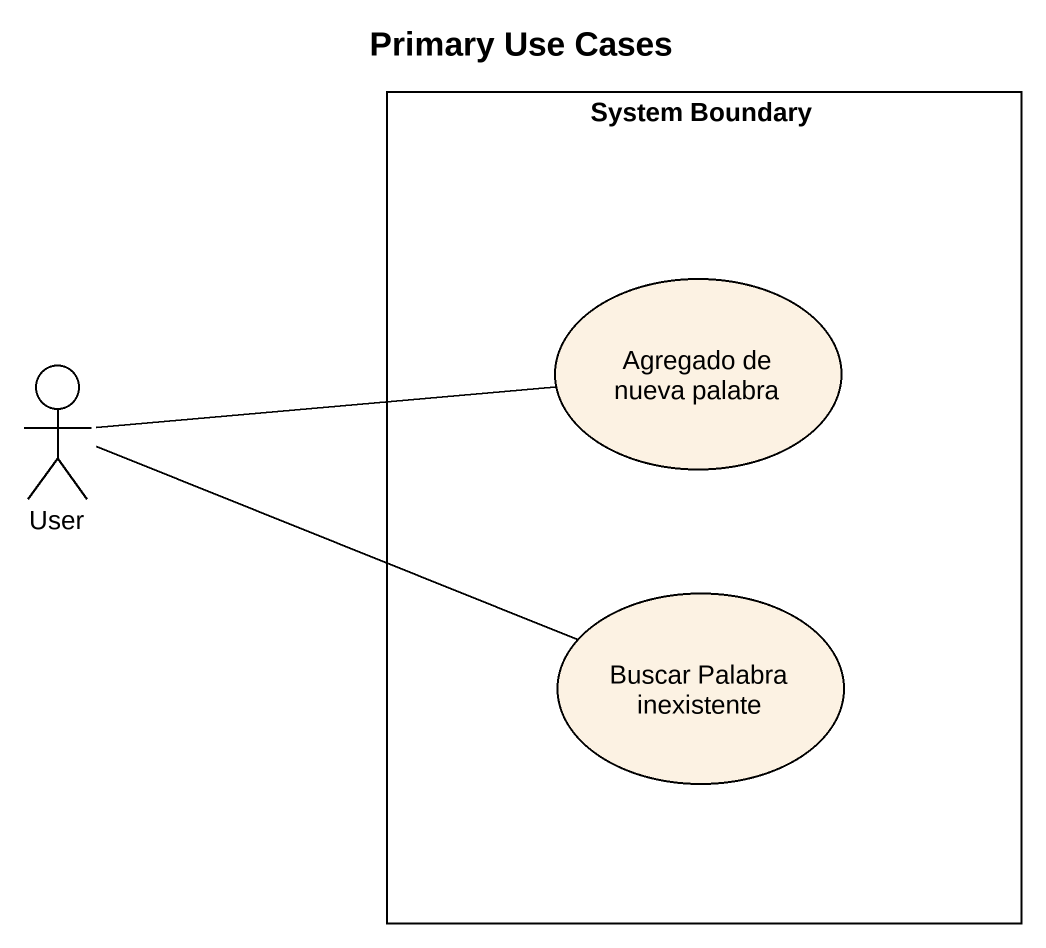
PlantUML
@startuml
title Primary Use Cases
rectangle "System Boundary" as System_Boundary {
  usecase "Agregado de nueva palabra" as Agregado_de_nueva_palabra
  usecase "Buscar Palabra inexistente" as Buscar_Palabra_inexistente
}
actor User
User -right- Agregado_de_nueva_palabra
User -right- Buscar_Palabra_inexistente
@enduml
